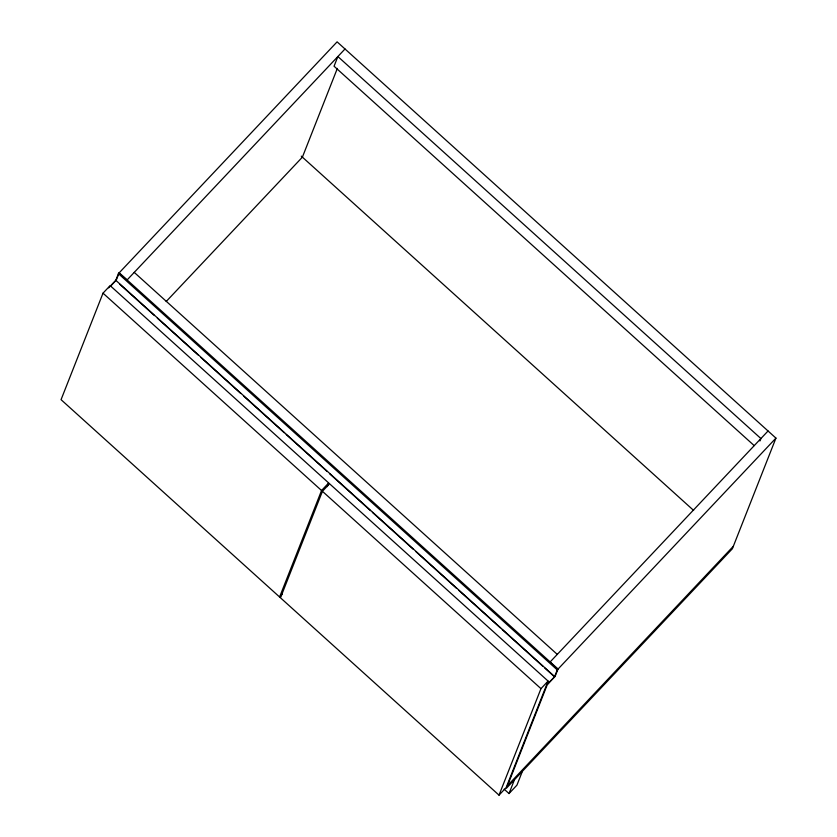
<?xml version="1.0" encoding="UTF-8"?>
<svg xmlns="http://www.w3.org/2000/svg" width="837" height="837" viewBox="0 0 837 837"><rect width="100%" height="100%" fill="white"/><g stroke="black" fill="none" stroke-linecap="round" stroke-linejoin="round"><path stroke-width="1.26" d="M327.257 486.59L328.679 482.959L110.139 285.616L103.014 293.17L61.059 399.667L279.6 597.011L282.278 594.176M115.694 280.562L118.415 273.647L337.102 41.85L775.941 438.117L732.354 548.769L506.531 788.13L547.283 684.666L555.077 676.411L558.049 669.077L119.21 272.81L116.238 280.144L111.049 285.647M337.342 68.425L302.398 157.147L166.186 301.519M279.6 597.011L321.554 490.513L328.679 482.959M322.433 491.309L280.479 597.806L499.019 795.15L506.155 787.596L548.099 681.088L329.558 483.755L322.433 491.309L540.974 688.652L499.019 795.15M547.503 684.122L555.318 675.993M775.941 438.117L557.254 669.914L554.523 676.83L544.845 668.083M504.167 789.186L509.011 793.56L514.462 779.728M522.382 771.327L516.931 785.158L509.011 793.56M759.954 440.963L760.906 438.546L337.866 56.539L334.057 66.228L754.179 445.598M108.664 287.855L115.799 280.301L554.628 676.568M345.001 48.985L126.973 280.092L119.074 272.956M768.042 430.992L550.014 662.088L557.913 669.223M540.974 688.652L548.099 681.088M507.515 785.64L733.338 546.279M301.278 156.132L693.611 510.413M134.234 272.381L557.275 654.388M118.415 273.647L557.254 669.914M119.565 284.067L154.437 315.559M157.346 318.175L198.034 354.919M200.943 357.545L240.658 393.411M243.567 396.037L284.256 432.771M286.191 434.529L326.88 471.262M329.778 473.888L370.467 510.633M372.402 512.38L413.091 549.114M415.999 551.74L456.688 588.484M458.624 590.231L500.275 627.844M502.221 629.602L542.899 666.336M103.014 293.17L321.554 490.513"/></g></svg>
